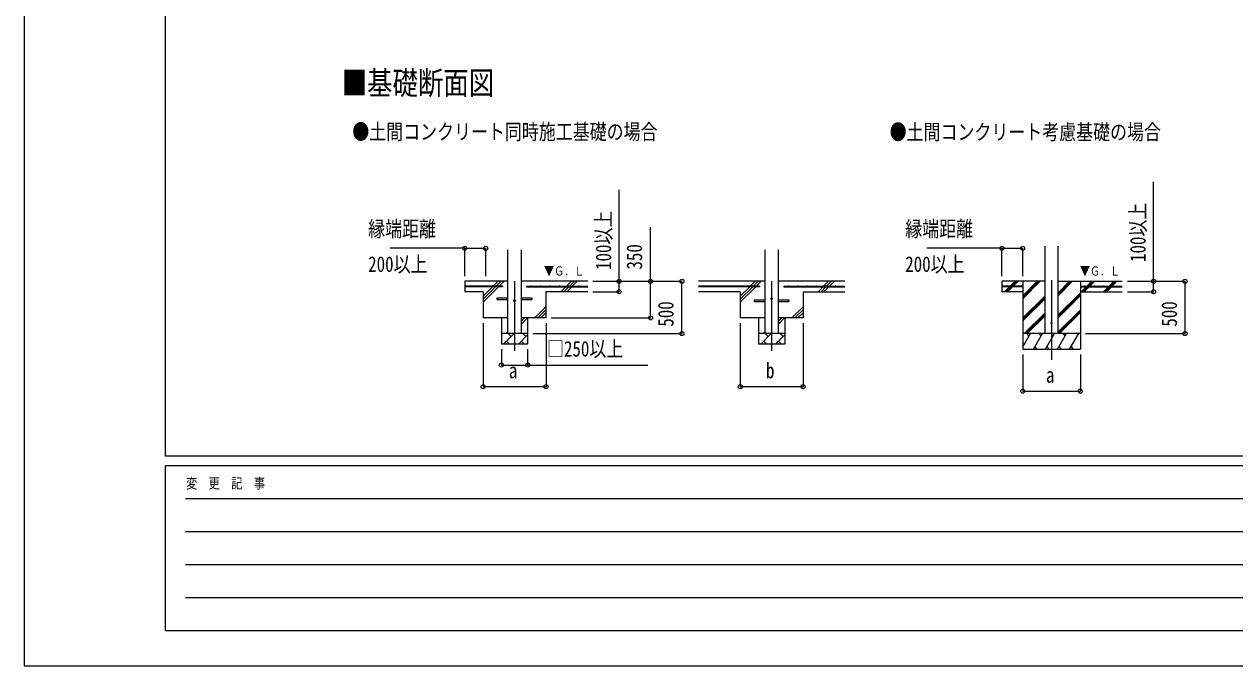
# Model space of a CAD drawing. Units: millimetres, scale not verified. Extents: x -18922 to 18922, y -13365 to 13365.
# Drawn here: x -18922 to -7353, y -13365 to -7234 of the extents above; entities that cross this region are included whole.
import ezdxf
from ezdxf.enums import TextEntityAlignment as Align

# ---------------------------------------------------------------- set-up
doc = ezdxf.new("R2010")
doc.units = ezdxf.units.MM
doc.header["$LTSCALE"] = 70
for name, color, linetype in [('0-2_USER1', 3, 'Continuous'), ('0-4_YKK_12', 2, 'Continuous'), ('0-5_YKK_13', 4, 'Continuous'), ('0-6_YKK_A1', 4, 'Continuous'), ('0-7_YKK_D', 6, 'Continuous'), ('0-8_YKK_ZWAK', 7, 'Continuous')]:
    doc.layers.add(name, color=color, linetype=linetype)
doc.styles.add('ＭＳ ゴシック', font='')
doc.styles.get('ＭＳ ゴシック').set_extended_font_data('MS Gothic')

msp = doc.modelspace()

# ---------------------------------------------------------------- linework, layer by layer
at = {"layer": '0-4_YKK_12'}
for p, q in [((-14236.75, -9690.42), (-14236.75, -10356.37)), ((-11779.37, -9690.42), (-11779.37, -10356.37)), ((-9103.97, -9681.21), (-9103.97, -10440.42))]:
    msp.add_line(p, q, dxfattribs=at)
at = {"layer": '0-5_YKK_13'}
for p, q in [((-14401.75, -9847.42), (-14299.25, -9847.42)), ((-14401.75, -9863.42), (-14401.75, -9847.42)), ((-14401.75, -9863.42), (-14299.25, -9863.42)), ((-14174.25, -9847.42), (-14071.75, -9847.42)), ((-14174.25, -9863.42), (-14071.75, -9863.42)), ((-14071.75, -9847.42), (-14071.75, -9863.42)), ((-11944.37, -9867.42), (-11841.87, -9867.42)), ((-11944.37, -9883.42), (-11944.37, -9867.42)), ((-11944.37, -9883.42), (-11841.87, -9883.42)), ((-11716.87, -9867.42), (-11614.37, -9867.42)), ((-11716.87, -9883.42), (-11614.37, -9883.42)), ((-11614.37, -9867.42), (-11614.37, -9883.42))]:
    msp.add_line(p, q, dxfattribs=at)
for centre, radius in [((-14236.75, -9875.42), 8), ((-11779.37, -9855.42), 8), ((-9103.97, -10090.42), 5)]:
    msp.add_circle(centre, radius, dxfattribs=at)
at = {"layer": '0-6_YKK_A1'}
for p, q in [((-9166.47, -10190.42), (-9166.47, -9355.07)), ((-9041.47, -10190.42), (-9041.47, -9355.07)), ((-14299.25, -10190.42), (-14299.25, -9390.42)), ((-14174.25, -9390.42), (-14174.25, -10190.42)), ((-11841.87, -10190.42), (-11841.87, -9390.42)), ((-11716.87, -9390.42), (-11716.87, -10190.42)), ((-14299.25, -9690.42), (-14711.75, -9690.42)), ((-14711.75, -9690.42), (-14711.75, -9790.42)), ((-14440.82, -9737.92), (-14393.32, -9690.42)), ((-14412.54, -9737.92), (-14365.04, -9690.42)), ((-14384.25, -9737.92), (-14336.75, -9690.42)), ((-13536.75, -9690.42), (-14174.25, -9690.42)), ((-13740.82, -9737.92), (-13693.32, -9690.42)), ((-13712.54, -9737.92), (-13665.04, -9690.42)), ((-13684.25, -9737.92), (-13636.75, -9690.42)), ((-11841.87, -9690.42), (-12479.37, -9690.42)), ((-11983.43, -9737.92), (-11935.93, -9690.42)), ((-11955.15, -9737.92), (-11907.65, -9690.42)), ((-11926.87, -9737.92), (-11879.37, -9690.42)), ((-11079.37, -9690.42), (-11716.87, -9690.42)), ((-11283.43, -9737.92), (-11235.93, -9690.42)), ((-11255.15, -9737.92), (-11207.65, -9690.42)), ((-11226.87, -9737.92), (-11179.37, -9690.42)), ((-9500.01, -9737.92), (-9452.51, -9690.42)), ((-9485.87, -9737.92), (-9438.36, -9690.42)), ((-9471.72, -9737.92), (-9424.22, -9690.42)), ((-9378.97, -9690.42), (-9378.97, -10340.42)), ((-9378.97, -9857.3), (-9212.09, -9690.42)), ((-9378.97, -9843.16), (-9226.23, -9690.42)), ((-9378.97, -9829.02), (-9240.37, -9690.42)), ((-9041.47, -9828.17), (-8903.72, -9690.42)), ((-9041.47, -9814.03), (-8917.86, -9690.42)), ((-9041.47, -9799.89), (-8932.01, -9690.42)), ((-9041.47, -9690.42), (-8428.97, -9690.42)), ((-8828.97, -9690.42), (-8828.97, -10340.42)), ((-8767.38, -9737.92), (-8719.87, -9690.42)), ((-8753.23, -9737.92), (-8705.73, -9690.42)), ((-8739.09, -9737.92), (-8691.59, -9690.42)), ((-8555.24, -9737.92), (-8507.74, -9690.42)), ((-8541.1, -9737.92), (-8493.6, -9690.42)), ((-8526.96, -9737.92), (-8479.46, -9690.42)), ((-14351.75, -9737.92), (-14711.75, -9737.92)), ((-14351.75, -9742.92), (-14711.75, -9742.92)), ((-14536.75, -9790.42), (-14711.75, -9790.42)), ((-14536.75, -9890.42), (-14389.25, -9742.92)), ((-14536.75, -9833.86), (-14445.82, -9742.92)), ((-14536.75, -9862.14), (-14417.54, -9742.92)), ((-14536.75, -9790.42), (-14536.75, -10040.42)), ((-14351.75, -9737.92), (-14351.75, -9742.92)), ((-14121.75, -9737.92), (-13536.75, -9737.92)), ((-14121.75, -9737.92), (-14121.75, -9742.92)), ((-14121.75, -9742.92), (-13536.75, -9742.92)), ((-13536.75, -9790.42), (-13936.75, -9790.42)), ((-13936.75, -9790.42), (-13936.75, -10040.42)), ((-13793.32, -9790.42), (-13745.82, -9742.92)), ((-13765.04, -9790.42), (-13717.54, -9742.92)), ((-13736.75, -9790.42), (-13689.25, -9742.92)), ((-11894.37, -9737.92), (-12479.37, -9737.92)), ((-11894.37, -9742.92), (-12479.37, -9742.92)), ((-12079.37, -9790.42), (-12479.37, -9790.42)), ((-12079.37, -9890.42), (-11931.87, -9742.92)), ((-12079.37, -9833.86), (-11988.43, -9742.92)), ((-12079.37, -9862.14), (-11960.15, -9742.92)), ((-12079.37, -9790.42), (-12079.37, -10040.42)), ((-11894.37, -9737.92), (-11894.37, -9742.92)), ((-11664.37, -9737.92), (-11079.37, -9737.92)), ((-11664.37, -9737.92), (-11664.37, -9742.92)), ((-11664.37, -9742.92), (-11079.37, -9742.92)), ((-11479.37, -9790.42), (-11479.37, -10040.42)), ((-11479.37, -9790.42), (-11079.37, -9790.42)), ((-11335.93, -9790.42), (-11288.43, -9742.92)), ((-11307.65, -9790.42), (-11260.15, -9742.92)), ((-11279.37, -9790.42), (-11231.87, -9742.92)), ((-9378.97, -9737.92), (-9578.97, -9737.92)), ((-9378.97, -9742.92), (-9578.97, -9742.92)), ((-9378.97, -9790.42), (-9578.97, -9790.42)), ((-9551.1, -9789.02), (-9505.01, -9742.92)), ((-9538.37, -9790.42), (-9490.87, -9742.92)), ((-9524.22, -9790.42), (-9476.72, -9742.92)), ((-9378.97, -9737.92), (-9378.97, -9742.92)), ((-9378.97, -10041.15), (-9166.47, -9828.65)), ((-9041.47, -10012.02), (-8828.97, -9799.52)), ((-9041.47, -10026.16), (-8828.97, -9813.66)), ((-9041.47, -10040.3), (-8828.97, -9827.8)), ((-8828.97, -9737.92), (-8428.97, -9737.92)), ((-8828.97, -9737.92), (-8828.97, -9742.92)), ((-8828.97, -9742.92), (-8428.97, -9742.92)), ((-8828.97, -9790.42), (-8428.97, -9790.42)), ((-8819.88, -9790.42), (-8772.38, -9742.92)), ((-8805.73, -9790.42), (-8758.23, -9742.92)), ((-8791.59, -9790.42), (-8744.09, -9742.92)), ((-8607.74, -9790.42), (-8560.24, -9742.92)), ((-8593.6, -9790.42), (-8546.1, -9742.92)), ((-8579.46, -9790.42), (-8531.96, -9742.92)), ((-14043.32, -10040.42), (-13936.75, -9933.86)), ((-11585.93, -10040.42), (-11479.37, -9933.86)), ((-9378.97, -10055.29), (-9166.47, -9842.79)), ((-9378.97, -10069.43), (-9166.47, -9856.94)), ((-14299.25, -10040.42), (-14536.75, -10040.42)), ((-14361.75, -10040.42), (-14361.75, -10290.42)), ((-14174.25, -10102.09), (-14112.59, -10040.42)), ((-14174.25, -10073.81), (-14140.87, -10040.42)), ((-13936.75, -10040.42), (-14174.25, -10040.42)), ((-14111.75, -10040.42), (-14111.75, -10290.42)), ((-14015.04, -10040.42), (-13936.75, -9962.14)), ((-13986.75, -10040.42), (-13936.75, -9990.42)), ((-11841.87, -10040.42), (-12079.37, -10040.42)), ((-11904.37, -10040.42), (-11904.37, -10290.42)), ((-11716.87, -10102.09), (-11655.2, -10040.42)), ((-11716.87, -10073.81), (-11683.48, -10040.42)), ((-11479.37, -10040.42), (-11716.87, -10040.42)), ((-11654.37, -10040.42), (-11654.37, -10290.42)), ((-11557.65, -10040.42), (-11479.37, -9962.14)), ((-11529.37, -10040.42), (-11479.37, -9990.42)), ((-9366.11, -10190.42), (-9166.47, -9990.78)), ((-9351.97, -10190.42), (-9166.47, -10004.93)), ((-9337.83, -10190.42), (-9166.47, -10019.07)), ((-9041.47, -10174.15), (-8828.97, -9961.65)), ((-9041.47, -10188.29), (-8828.97, -9975.79)), ((-9029.46, -10190.42), (-8828.97, -9989.93)), ((-14319.16, -10190.42), (-14299.25, -10170.52)), ((-11861.77, -10190.42), (-11841.87, -10170.52)), ((-14111.75, -10190.42), (-14361.75, -10190.42)), ((-14111.75, -10290.42), (-14361.75, -10290.42)), ((-14341.02, -10290.42), (-14241.02, -10190.42)), ((-14312.47, -10261.87), (-14283.91, -10290.42)), ((-14269.57, -10218.98), (-14298.13, -10190.42)), ((-14199.6, -10290.42), (-14111.75, -10202.58)), ((-14171.04, -10261.87), (-14142.49, -10290.42)), ((-14128.15, -10218.98), (-14156.7, -10190.42)), ((-11654.37, -10190.42), (-11904.37, -10190.42)), ((-11654.37, -10290.42), (-11904.37, -10290.42)), ((-11883.63, -10290.42), (-11783.63, -10190.42)), ((-11855.08, -10261.87), (-11826.52, -10290.42)), ((-11812.18, -10218.98), (-11840.74, -10190.42)), ((-11742.21, -10290.42), (-11654.37, -10202.58)), ((-11713.66, -10261.87), (-11685.1, -10290.42)), ((-11670.76, -10218.98), (-11699.32, -10190.42)), ((-8828.97, -10190.42), (-9378.97, -10190.42)), ((-9378.97, -10315.87), (-9306.54, -10190.42)), ((-9321.54, -10216.41), (-9336.55, -10190.42)), ((-9277.68, -10340.42), (-9191.07, -10190.42)), ((-9206.07, -10216.4), (-9221.07, -10190.42)), ((-9162.21, -10340.42), (-9075.6, -10190.42)), ((-9090.6, -10216.41), (-9105.61, -10190.42)), ((-9046.74, -10340.42), (-8960.13, -10190.42)), ((-8975.13, -10216.41), (-8990.14, -10190.42)), ((-8931.27, -10340.42), (-8844.66, -10190.42)), ((-8874.66, -10190.42), (-8874.66, -10190.42)), ((-9378.97, -10340.42), (-8828.97, -10340.42)), ((-9262.68, -10314.44), (-9247.68, -10340.42)), ((-9147.21, -10314.44), (-9132.21, -10340.42)), ((-9031.74, -10314.44), (-9016.74, -10340.42)), ((-8916.27, -10314.44), (-8901.27, -10340.42))]:
    msp.add_line(p, q, dxfattribs=at)
msp.add_lwpolyline([(-9166.47, -9690.42), (-9578.97, -9690.42), (-9578.97, -9790.42)], dxfattribs=at)
for centre in [(-14666.75, -9735.42), (-14576.75, -9735.42), (-14486.75, -9735.42), (-14396.75, -9735.42), (-14076.75, -9735.42), (-13986.75, -9735.42), (-13896.75, -9735.42), (-13806.75, -9735.42), (-13716.75, -9735.42), (-13626.75, -9735.42), (-12389.37, -9735.42), (-12299.37, -9735.42), (-12209.37, -9735.42), (-12119.37, -9735.42), (-12029.37, -9735.42), (-11939.37, -9735.42), (-11619.37, -9735.42), (-11529.37, -9735.42), (-11439.37, -9735.42), (-11349.37, -9735.42), (-11259.37, -9735.42), (-11169.37, -9735.42), (-9513.97, -9735.42), (-9423.97, -9735.42), (-8783.97, -9735.42), (-8693.97, -9735.42), (-8603.97, -9735.42), (-8513.97, -9735.42)]:
    msp.add_circle(centre, 2.5, dxfattribs=at)
at = {"layer": '0-7_YKK_D'}
for p, q in [((-14711.75, -9375.17), (-15429.56, -9375.17)), ((-14711.75, -9640.42), (-14711.75, -9374.17)), ((-14711.75, -9375.17), (-14511.75, -9375.17)), ((-14511.75, -9640.42), (-14511.75, -9374.17)), ((-9578.97, -9375.17), (-10296.78, -9375.17)), ((-9578.97, -9640.42), (-9578.97, -9374.17)), ((-9578.97, -9375.17), (-9378.97, -9375.17)), ((-9378.97, -9640.42), (-9378.97, -9374.17)), ((-13486.75, -9690.42), (-13235.75, -9690.42)), ((-13486.75, -9690.42), (-12635.75, -9690.42)), ((-13486.75, -9690.42), (-12935.75, -9690.42)), ((-12636.75, -10190.42), (-12636.75, -9690.42)), ((-8378.97, -9690.42), (-7827.97, -9690.42)), ((-8378.97, -9690.42), (-8127.97, -9690.42)), ((-7828.97, -10190.42), (-7828.97, -9690.42)), ((-13486.75, -9790.42), (-13235.75, -9790.42)), ((-8378.97, -9790.42), (-8127.97, -9790.42)), ((-13886.75, -10040.42), (-12935.75, -10040.42)), ((-14536.75, -10090.42), (-14536.75, -10698.39)), ((-13935.75, -10090.42), (-13935.75, -10698.39)), ((-12079.37, -10090.42), (-12079.37, -10698.39)), ((-11479.37, -10090.42), (-11479.37, -10698.39)), ((-14061.75, -10190.42), (-12635.75, -10190.42)), ((-8778.97, -10190.42), (-7827.97, -10190.42)), ((-14361.75, -10340.42), (-14361.75, -10491.42)), ((-14111.75, -10340.42), (-14111.75, -10491.42)), ((-9378.97, -10390.42), (-9378.97, -10741.42)), ((-8828.97, -10390.42), (-8828.97, -10741.42)), ((-14536.75, -10697.39), (-13935.75, -10697.39)), ((-12079.37, -10697.39), (-11479.37, -10697.39)), ((-9378.97, -10740.42), (-8828.97, -10740.42))]:
    msp.add_line(p, q, dxfattribs=at)
for points in [[(-8128.97, -9790.42), (-8128.97, -9690.42), (-8128.97, -8739.02)], [(-13236.75, -9790.42), (-13236.75, -9690.42), (-13236.75, -8815.52)], [(-12936.75, -10040.42), (-12936.75, -9690.42), (-12936.75, -9174.72)], [(-14361.75, -10490.42), (-14111.75, -10490.42), (-12961.22, -10490.42)]]:
    msp.add_lwpolyline(points, dxfattribs=at)
for centre in [(-14711.75, -9375.17), (-14511.75, -9375.17), (-9578.97, -9375.17), (-9378.97, -9375.17), (-13236.75, -9690.42), (-12936.75, -9690.42), (-12636.75, -9690.42), (-8128.97, -9690.42), (-7828.97, -9690.42), (-13236.75, -9790.42), (-8128.97, -9790.42), (-12936.75, -10040.42), (-12636.75, -10190.42), (-7828.97, -10190.42), (-14361.75, -10490.42), (-14111.75, -10490.42), (-14536.75, -10697.39), (-13935.75, -10697.39), (-12079.37, -10697.39), (-11479.37, -10697.39), (-9378.97, -10740.42), (-8828.97, -10740.42)]:
    msp.add_circle(centre, 19.12, dxfattribs=at)
at = {"layer": '0-8_YKK_ZWAK'}
for p, q in [((-17572.41, -11362.5), (-17572.41, 12487.5)), ((17527.59, -11362.5), (-17572.41, -11362.5)), ((-5872.41, -11452.5), (-17572.41, -11452.5)), ((-17572.41, -13027.5), (-17572.41, -11452.5)), ((-17381.16, -11767.5), (-6097.41, -11767.5)), ((-17381.16, -12082.5), (-6097.41, -12082.5)), ((-17381.16, -12397.5), (-6097.41, -12397.5)), ((-17381.16, -12712.5), (-6097.41, -12712.5)), ((-17572.41, -13027.5), (-5872.41, -13027.5))]:
    msp.add_line(p, q, dxfattribs=at)
msp.add_lwpolyline([(-18922.5, -13365), (18922.5, -13365), (18922.5, 13365), (-18922.5, 13365)], close=True, dxfattribs=at)

# ---------------------------------------------------------------- texts
at = {"layer": '0-2_USER1', "style": 'ＭＳ ゴシック', "width": 0.8}
for s, height, p in [('■基礎断面図', 222.7, (-15888.88, -7973.18)), ('●土間コンクリート同時施工基礎の場合', 148.5, (-15786.93, -8379.93)), ('●土間コンクリート考慮基礎の場合', 148.5, (-10651.65, -8382.37))]:
    msp.add_text(s, height=height, dxfattribs=at).set_placement(p, align=Align.BOTTOM_LEFT)
at = {"layer": '0-6_YKK_A1', "style": 'ＭＳ ゴシック', "width": 0.8}
for p in [(-13954.61, -9661.97), (-8832.85, -9661.97)]:
    msp.add_text('▼Ｇ．Ｌ', height=87.98, dxfattribs=at).set_placement(p, align=Align.BOTTOM_LEFT)
at = {"layer": '0-7_YKK_D', "style": 'ＭＳ ゴシック', "width": 0.8}
for s, p in [('100以上', (-13268.75, -9581.92)), ('100以上', (-8160.97, -9505.42)), ('350', (-12972.75, -9577.92)), ('500', (-12672.75, -10124.02)), ('500', (-7860.97, -10124.02))]:
    msp.add_text(s, height=148.5, rotation=90, dxfattribs=at).set_placement(p, align=Align.BOTTOM_LEFT)
for s, p in [('縁端距離', (-15635.15, -9307.67)), ('縁端距離', (-10502.37, -9307.67)), ('200以上', (-15635.15, -9645.17)), ('200以上', (-10502.37, -9645.17)), ('□250以上', (-13926.02, -10454.42)), ('a', (-14290.75, -10661.39)), ('b', (-11833.37, -10661.39)), ('a', (-9157.97, -10704.42))]:
    msp.add_text(s, height=148.5, dxfattribs=at).set_placement(p, align=Align.BOTTOM_LEFT)
at = {"layer": '0-8_YKK_ZWAK', "style": 'ＭＳ ゴシック', "width": 0.8}
msp.add_text('変  更  記  事', height=98.97, dxfattribs=at).set_placement((-17375.9, -11700), align=Align.BOTTOM_LEFT)

doc.saveas('drawing.dxf')
